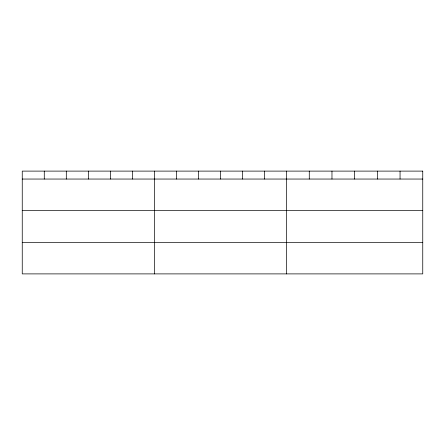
<?xml version="1.0" encoding="UTF-8"?>
<svg xmlns="http://www.w3.org/2000/svg" width="445" height="445" viewBox="0 0 445 445"><rect width="100%" height="100%" fill="white"/><g stroke="black" fill="none" stroke-linecap="round" stroke-linejoin="round"><path stroke-width="0.67" d="M22.25 179.046L422.75 179.046M22.25 210.346L422.75 210.346M22.25 242.592L422.75 242.592M400.055 171.108L400.055 179.046M377.36 171.108L377.36 179.046M354.665 171.108L354.665 179.046M331.97 171.108L331.97 179.046M309.275 171.108L309.275 179.046M286.58 171.108L286.58 273.892M264.553 171.108L264.553 179.046M242.525 171.108L242.525 179.046M220.498 171.108L220.498 179.046M198.47 171.108L198.47 179.046M176.442 171.108L176.442 179.046M154.415 171.108L154.415 273.892M132.388 171.108L132.388 179.046M110.36 171.108L110.36 179.046M88.333 171.108L88.333 179.046M66.305 171.108L66.305 179.046M44.277 171.108L44.277 179.046M422.75 171.108L22.25 171.108L22.25 273.892L422.75 273.892L422.75 171.108"/></g></svg>
